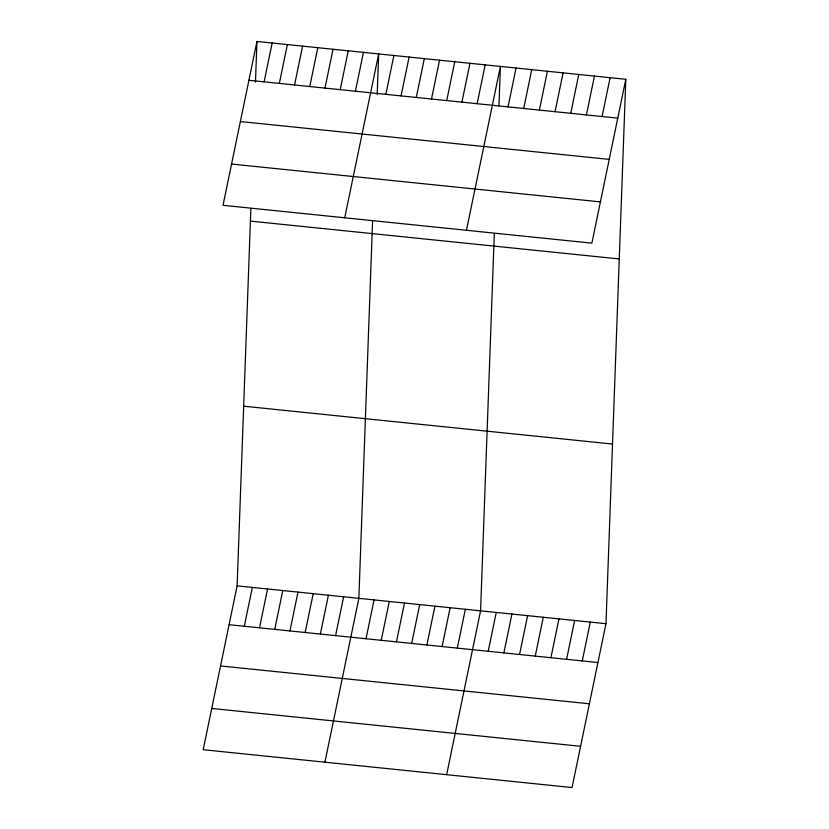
<?xml version="1.0" encoding="UTF-8"?>
<svg xmlns="http://www.w3.org/2000/svg" width="829" height="829" viewBox="0 0 829 829"><rect width="100%" height="100%" fill="white"/><g stroke="black" fill="none" stroke-linecap="round" stroke-linejoin="round"><path stroke-width="1.24" d="M625.802 79.294L591.875 243.146L223.022 205.302L256.949 41.45L625.802 79.294L605.978 623.698L572.051 787.55L203.198 749.706L237.125 585.854L250.845 209.126M255.467 82.175L256.949 41.45M372.563 221.612L358.853 598.351L324.916 762.193M377.185 94.661L378.666 53.937L344.74 217.789M494.291 234.11L480.571 610.838L446.644 774.68M498.954 105.957L500.395 66.424L466.458 230.275M264.119 81.853L272.161 43.015M279.332 83.408L287.383 44.569M294.554 84.972L302.595 46.134M309.766 86.537L317.808 47.699M324.978 88.092L333.03 49.253M340.201 89.656L348.242 50.818M244.296 626.258L252.348 587.419M355.413 91.221L363.454 52.382M259.518 627.822L267.56 588.984M274.731 629.377L282.772 590.538M385.848 94.34L393.889 55.502M289.943 630.942L297.994 592.103M401.06 95.905L409.101 57.066M305.165 632.506L313.207 593.668M416.272 97.459L424.313 58.621M320.377 634.061L328.419 595.222M431.484 99.024L439.536 60.185M335.59 635.625L343.631 596.787M446.707 100.578L454.748 61.74M461.919 102.143L469.96 63.305M366.024 638.744L374.066 599.906M477.131 103.708L485.172 64.869M381.236 640.309L389.278 601.471M396.449 641.864L404.5 603.025M508.022 106.879L516.073 68.04M411.671 643.428L419.712 604.59M523.7 108.485L531.741 69.646M426.883 644.993L434.924 606.154M539.378 110.091L547.42 71.253M442.095 646.547L450.137 607.709M555.057 111.697L563.098 72.859M457.318 648.112L465.359 609.274M570.735 113.314L578.777 74.475M586.404 114.92L594.455 76.081M488.208 651.283L496.25 612.444M602.082 116.526L610.123 77.688M503.877 652.889L511.928 614.051M519.555 654.495L527.596 615.657M535.233 656.112L543.275 617.273M550.912 657.718L558.953 618.88M566.59 659.324L574.632 620.486M582.259 660.931L590.31 622.092M248.907 80.289L617.76 118.132M240.358 121.542L609.211 159.386M231.56 164.049L600.414 201.893M250.41 221.105L619.263 258.949M243.674 406.2L612.527 444.043M237.125 585.854L605.978 623.698M229.084 624.693L597.937 662.537M220.545 665.946L589.398 703.79M211.737 708.453L580.59 746.297"/></g></svg>
